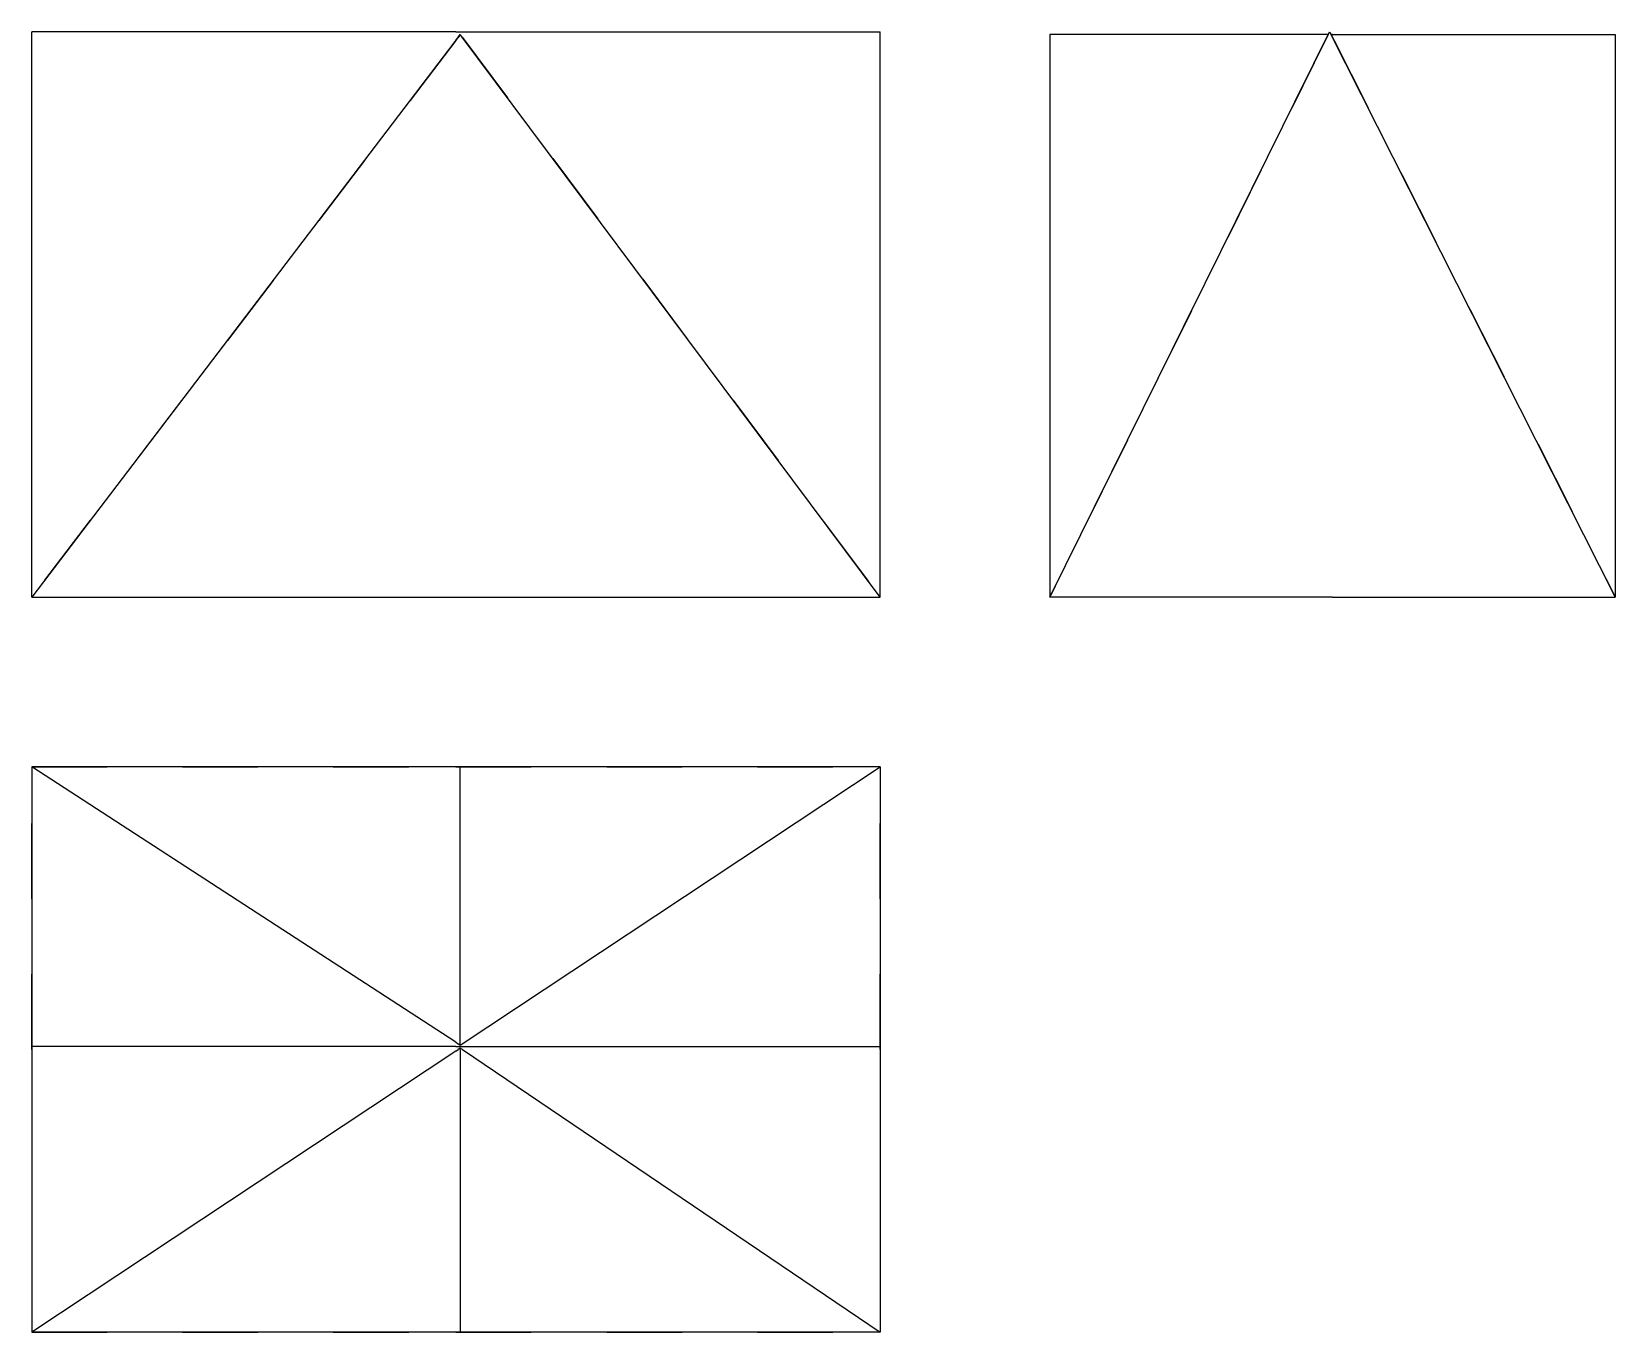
# Model space of a CAD drawing. Extents: x 0 to 2.1, y 0 to 1.73.
import ezdxf

# ---------------------------------------------------------------- set-up
doc = ezdxf.new("R2010")
doc.units = 0
doc.linetypes.add('HIDDEN', pattern=[0.05625, 0.037519, -0.018731])
for name, color, linetype in [('FRONT', 7, 'CONTINUOUS'), ('FRONT_HID', 7, 'HIDDEN'), ('LEFT', 7, 'CONTINUOUS'), ('LEFT_HID', 7, 'HIDDEN'), ('TOP', 7, 'CONTINUOUS'), ('TOP_HID', 7, 'HIDDEN')]:
    doc.layers.add(name, color=color, linetype=linetype)

msp = doc.modelspace()

# ---------------------------------------------------------------- linework, layer by layer
at = {"layer": 'FRONT'}
for p, q in [((0, 0.975), (0, 1.725)), ((0.5625, 1.725), (0, 1.725)), ((0.5625, 1.725), (1.125, 1.725)), ((1.125, 0.975), (1.125, 1.725)), ((0.568421, 1.721053), (0, 0.975)), ((1.125, 0.975), (0.568421, 1.721053)), ((0, 0.975), (0.5625, 0.975)), ((0.5625, 0.975), (1.125, 0.975))]:
    msp.add_line(p, q, dxfattribs=at)
at = {"layer": 'FRONT_HID', "linetype": 'HIDDEN'}
for p, q in [((0.5625, 1.713281), (0, 0.975)), ((0.5625, 1.713281), (0, 0.975)), ((0.5625, 1.713281), (0.568421, 1.721053)), ((0.5625, 1.713281), (0.565476, 1.717188)), ((0.568421, 1.721053), (0.565476, 1.717188)), ((0.568421, 1.721053), (0.565476, 1.717188)), ((0.571305, 1.717188), (0.568421, 1.721053)), ((0.571305, 1.717188), (0.568421, 1.721053)), ((0.571305, 1.717188), (1.125, 0.975))]:
    msp.add_line(p, q, dxfattribs=at)
at = {"layer": 'LEFT'}
for p, q in [((1.35, 0.975), (1.721053, 1.725)), ((1.721053, 1.725), (2.1, 0.975)), ((1.35, 1.721053), (1.35, 0.975)), ((1.7191, 1.721053), (1.35, 1.721053)), ((1.725, 1.721053), (1.723047, 1.721053)), ((1.725, 1.721053), (2.1, 1.721053)), ((2.1, 1.721053), (2.1, 0.975)), ((1.725, 0.975), (1.35, 0.975)), ((1.725, 0.975), (2.1, 0.975))]:
    msp.add_line(p, q, dxfattribs=at)
at = {"layer": 'LEFT_HID', "linetype": 'HIDDEN'}
for p, q in [((1.715255, 1.713281), (1.721053, 1.725)), ((1.721053, 1.725), (1.726974, 1.713281)), ((1.7191, 1.721053), (1.35, 0.975)), ((1.715255, 1.713281), (1.35, 0.975)), ((1.715255, 1.713281), (1.7191, 1.721053)), ((1.725, 1.717188), (1.723047, 1.721053)), ((1.723047, 1.721053), (1.725, 1.717188)), ((1.725, 1.717188), (2.1, 0.975)), ((1.726974, 1.713281), (1.725, 1.717188)), ((1.726974, 1.713281), (2.1, 0.975))]:
    msp.add_line(p, q, dxfattribs=at)
at = {"layer": 'TOP'}
for p, q in [((0, 0.75), (0, 0.378947)), ((0.568421, 0.75), (0, 0.75)), ((0.5625, 0.384745), (0, 0.75)), ((1.125, 0.75), (0.568421, 0.75)), ((0.568421, 0.3809), (1.125, 0.75)), ((0.568421, 0.3809), (0.568421, 0.75)), ((1.125, 0.75), (1.125, 0.378947)), ((0, 0.378947), (0, 0)), ((0.5625, 0.378947), (0, 0.378947)), ((0.5625, 0.384745), (0.568421, 0.3809)), ((0.5625, 0.378947), (1.125, 0.378947)), ((1.125, 0.378947), (1.125, 0)), ((0.5625, 0.373026), (0, 0)), ((0.5625, 0.373026), (0.565476, 0.375)), ((0.568421, 0.376953), (0.565476, 0.375)), ((0.571305, 0.375), (0.568421, 0.376953)), ((0.568421, 0.375), (0.568421, 0.376953)), ((0.568421, 0.375), (0.568421, 0)), ((0.571305, 0.375), (1.125, 0)), ((0.568421, 0), (0, 0)), ((1.125, 0), (0.568421, 0))]:
    msp.add_line(p, q, dxfattribs=at)
at = {"layer": 'TOP_HID', "linetype": 'HIDDEN'}
for p, q in [((0, 0.375), (0, 0.75)), ((0, 0.75), (0.5625, 0.75)), ((0.5625, 0.75), (1.125, 0.75)), ((1.125, 0.375), (1.125, 0.75)), ((0, 0.375), (0, 0)), ((1.125, 0.375), (1.125, 0)), ((0, 0), (0.5625, 0)), ((0.5625, 0), (1.125, 0))]:
    msp.add_line(p, q, dxfattribs=at)

doc.saveas('drawing.dxf')
